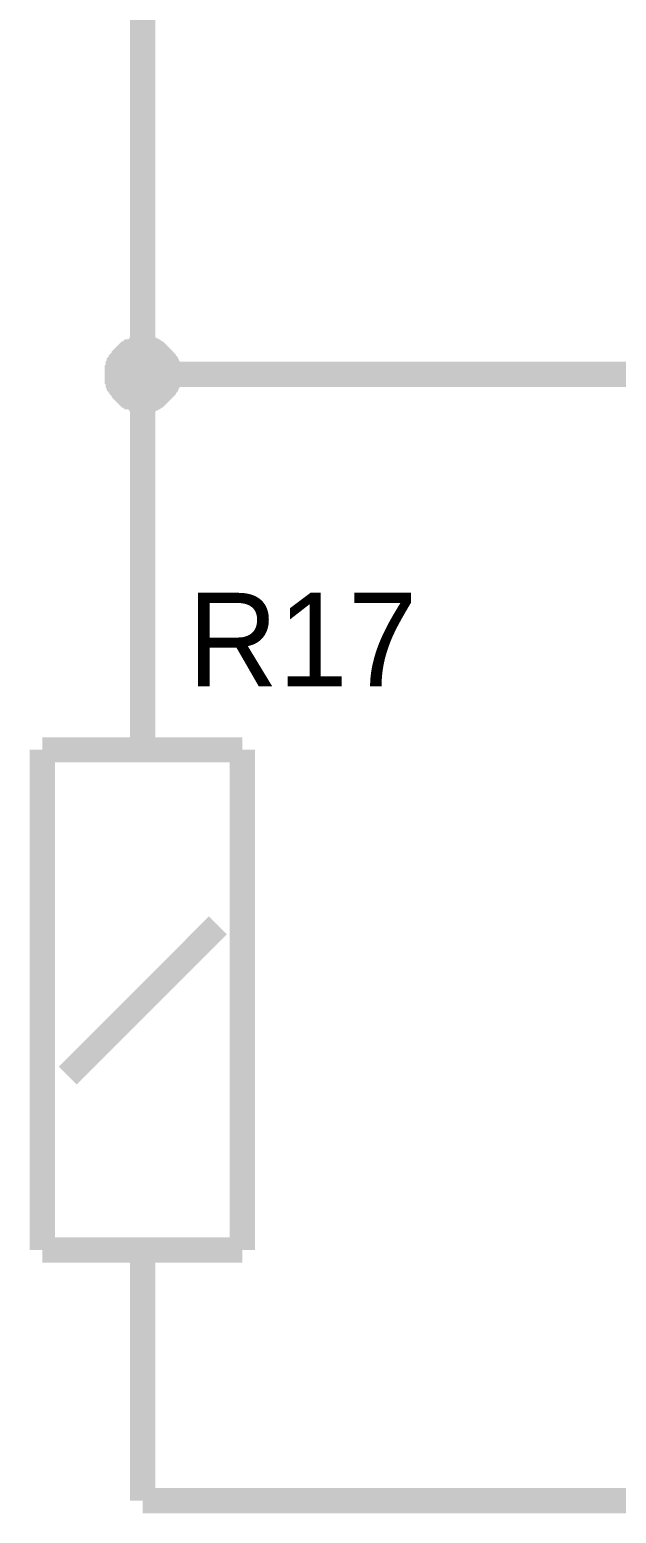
# Model space of a CAD drawing. Header units: millimetres. Extents: x 2.64 to 11.44, y 2.16 to 8.68.
# Drawn here: x 3.799 to 4.073, y 2.215 to 2.908 of the extents above; entities that cross this region are included whole.
import ezdxf

# ---------------------------------------------------------------- set-up
doc = ezdxf.new("R2010")
doc.units = ezdxf.units.MM
doc.header["$MEASUREMENT"] = 0
doc.layers.add('Sheet', color=255, linetype='Continuous')

msp = doc.modelspace()

# ---------------------------------------------------------------- linework, layer by layer
at = {"layer": 'Sheet', "const_width": 0.0118}
for points in [[(3.85164, 2.74656), (3.85164, 3.68182)], [(3.85164, 2.22066), (4.31887, 2.22066), (6.12868, 2.22066), (7.53039, 2.22066), (7.53039, 2.86359)], [(3.83981, 2.74656), (3.83981, 2.74702), (3.83981, 2.74793), (3.83981, 2.74839), (3.84026, 2.74884), (3.84026, 2.7493), (3.84026, 2.75021), (3.84072, 2.75066), (3.84072, 2.75112), (3.84072, 2.75157), (3.84117, 2.75203), (3.84163, 2.75248), (3.84163, 2.75294), (3.84208, 2.75339), (3.84254, 2.75385), (3.84299, 2.75431), (3.84299, 2.75476), (3.84345, 2.75522), (3.8439, 2.75567), (3.84436, 2.75613), (3.84481, 2.75613), (3.84527, 2.75658), (3.84572, 2.75704), (3.84618, 2.75704), (3.84709, 2.75749), (3.84754, 2.75749), (3.848, 2.75795), (3.84845, 2.75795), (3.84936, 2.75795), (3.84982, 2.7584), (3.85027, 2.7584), (3.85118, 2.7584), (3.85164, 2.7584)], [(3.83981, 2.74656), (3.83981, 2.74702), (3.83981, 2.74793), (3.83981, 2.74839), (3.84026, 2.74884), (3.84026, 2.7493), (3.84026, 2.75021), (3.84072, 2.75066), (3.84072, 2.75112), (3.84072, 2.75157), (3.84117, 2.75203), (3.84163, 2.75248), (3.84163, 2.75294), (3.84208, 2.75339), (3.84254, 2.75385), (3.84299, 2.75431), (3.84299, 2.75476), (3.84345, 2.75522), (3.8439, 2.75567), (3.84436, 2.75613), (3.84481, 2.75613), (3.84527, 2.75658), (3.84572, 2.75704), (3.84618, 2.75704), (3.84709, 2.75749), (3.84754, 2.75749), (3.848, 2.75795), (3.84845, 2.75795), (3.84936, 2.75795), (3.84982, 2.7584), (3.85027, 2.7584), (3.85118, 2.7584), (3.85164, 2.7584)], [(3.83981, 2.74656), (3.83981, 2.74702), (3.83981, 2.74793), (3.83981, 2.74839), (3.84026, 2.74884), (3.84026, 2.7493), (3.84026, 2.75021), (3.84072, 2.75066), (3.84072, 2.75112), (3.84072, 2.75157), (3.84117, 2.75203), (3.84163, 2.75248), (3.84163, 2.75294), (3.84208, 2.75339), (3.84254, 2.75385), (3.84299, 2.75431), (3.84299, 2.75476), (3.84345, 2.75522), (3.8439, 2.75567), (3.84436, 2.75613), (3.84481, 2.75613), (3.84527, 2.75658), (3.84572, 2.75704), (3.84618, 2.75704), (3.84709, 2.75749), (3.84754, 2.75749), (3.848, 2.75795), (3.84845, 2.75795), (3.84936, 2.75795), (3.84982, 2.7584), (3.85027, 2.7584), (3.85118, 2.7584), (3.85164, 2.7584)], [(3.83981, 2.74656), (3.83981, 2.74702), (3.83981, 2.74793), (3.83981, 2.74839), (3.84026, 2.74884), (3.84026, 2.7493), (3.84026, 2.75021), (3.84072, 2.75066), (3.84072, 2.75112), (3.84072, 2.75157), (3.84117, 2.75203), (3.84163, 2.75248), (3.84163, 2.75294), (3.84208, 2.75339), (3.84254, 2.75385), (3.84299, 2.75431), (3.84299, 2.75476), (3.84345, 2.75522), (3.8439, 2.75567), (3.84436, 2.75613), (3.84481, 2.75613), (3.84527, 2.75658), (3.84572, 2.75704), (3.84618, 2.75704), (3.84709, 2.75749), (3.84754, 2.75749), (3.848, 2.75795), (3.84845, 2.75795), (3.84936, 2.75795), (3.84982, 2.7584), (3.85027, 2.7584), (3.85118, 2.7584), (3.85164, 2.7584)], [(3.83981, 2.74656), (3.83981, 2.74702), (3.83981, 2.74793), (3.83981, 2.74839), (3.84026, 2.74884), (3.84026, 2.7493), (3.84026, 2.75021), (3.84072, 2.75066), (3.84072, 2.75112), (3.84072, 2.75157), (3.84117, 2.75203), (3.84163, 2.75248), (3.84163, 2.75294), (3.84208, 2.75339), (3.84254, 2.75385), (3.84299, 2.75431), (3.84299, 2.75476), (3.84345, 2.75522), (3.8439, 2.75567), (3.84436, 2.75613), (3.84481, 2.75613), (3.84527, 2.75658), (3.84572, 2.75704), (3.84618, 2.75704), (3.84709, 2.75749), (3.84754, 2.75749), (3.848, 2.75795), (3.84845, 2.75795), (3.84936, 2.75795), (3.84982, 2.7584), (3.85027, 2.7584), (3.85118, 2.7584), (3.85164, 2.7584)], [(3.83981, 2.74656), (3.83981, 2.74702), (3.83981, 2.74793), (3.83981, 2.74839), (3.84026, 2.74884), (3.84026, 2.7493), (3.84026, 2.75021), (3.84072, 2.75066), (3.84072, 2.75112), (3.84072, 2.75157), (3.84117, 2.75203), (3.84163, 2.75248), (3.84163, 2.75294), (3.84208, 2.75339), (3.84254, 2.75385), (3.84299, 2.75431), (3.84299, 2.75476), (3.84345, 2.75522), (3.8439, 2.75567), (3.84436, 2.75613), (3.84481, 2.75613), (3.84527, 2.75658), (3.84572, 2.75704), (3.84618, 2.75704), (3.84709, 2.75749), (3.84754, 2.75749), (3.848, 2.75795), (3.84845, 2.75795), (3.84936, 2.75795), (3.84982, 2.7584), (3.85027, 2.7584), (3.85118, 2.7584), (3.85164, 2.7584)], [(3.83981, 2.74656), (3.83981, 2.74702), (3.83981, 2.74793), (3.83981, 2.74839), (3.84026, 2.74884), (3.84026, 2.7493), (3.84026, 2.75021), (3.84072, 2.75066), (3.84072, 2.75112), (3.84072, 2.75157), (3.84117, 2.75203), (3.84163, 2.75248), (3.84163, 2.75294), (3.84208, 2.75339), (3.84254, 2.75385), (3.84299, 2.75431), (3.84299, 2.75476), (3.84345, 2.75522), (3.8439, 2.75567), (3.84436, 2.75613), (3.84481, 2.75613), (3.84527, 2.75658), (3.84572, 2.75704), (3.84618, 2.75704), (3.84709, 2.75749), (3.84754, 2.75749), (3.848, 2.75795), (3.84845, 2.75795), (3.84936, 2.75795), (3.84982, 2.7584), (3.85027, 2.7584), (3.85118, 2.7584), (3.85164, 2.7584)], [(3.83981, 2.74656), (3.83981, 2.74702), (3.83981, 2.74793), (3.83981, 2.74839), (3.84026, 2.74884), (3.84026, 2.7493), (3.84026, 2.75021), (3.84072, 2.75066), (3.84072, 2.75112), (3.84072, 2.75157), (3.84117, 2.75203), (3.84163, 2.75248), (3.84163, 2.75294), (3.84208, 2.75339), (3.84254, 2.75385), (3.84299, 2.75431), (3.84299, 2.75476), (3.84345, 2.75522), (3.8439, 2.75567), (3.84436, 2.75613), (3.84481, 2.75613), (3.84527, 2.75658), (3.84572, 2.75704), (3.84618, 2.75704), (3.84709, 2.75749), (3.84754, 2.75749), (3.848, 2.75795), (3.84845, 2.75795), (3.84936, 2.75795), (3.84982, 2.7584), (3.85027, 2.7584), (3.85118, 2.7584), (3.85164, 2.7584)], [(3.85164, 2.7584), (3.85164, 2.7584)], [(3.85164, 2.7584), (3.85209, 2.7584), (3.853, 2.7584), (3.85346, 2.7584), (3.85391, 2.75795), (3.85437, 2.75795), (3.85528, 2.75795), (3.85573, 2.75749), (3.85619, 2.75749), (3.85664, 2.75704), (3.8571, 2.75704), (3.85755, 2.75658), (3.85801, 2.75613), (3.85846, 2.75613), (3.85892, 2.75567), (3.85937, 2.75522), (3.85983, 2.75476), (3.86028, 2.75431), (3.86074, 2.75385), (3.86119, 2.75339), (3.86119, 2.75294), (3.86165, 2.75248), (3.8621, 2.75203), (3.8621, 2.75157), (3.86256, 2.75112), (3.86256, 2.75066), (3.86301, 2.75021), (3.86301, 2.7493), (3.86301, 2.74884), (3.86347, 2.74839), (3.86347, 2.74793), (3.86347, 2.74702), (3.86347, 2.74656)], [(3.85164, 2.7584), (3.85164, 2.7584)], [(3.85164, 2.7584), (3.85209, 2.7584), (3.853, 2.7584), (3.85346, 2.7584), (3.85391, 2.75795), (3.85437, 2.75795), (3.85528, 2.75795), (3.85573, 2.75749), (3.85619, 2.75749), (3.85664, 2.75704), (3.8571, 2.75704), (3.85755, 2.75658), (3.85801, 2.75613), (3.85846, 2.75613), (3.85892, 2.75567), (3.85937, 2.75522), (3.85983, 2.75476), (3.86028, 2.75431), (3.86074, 2.75385), (3.86119, 2.75339), (3.86119, 2.75294), (3.86165, 2.75248), (3.8621, 2.75203), (3.8621, 2.75157), (3.86256, 2.75112), (3.86256, 2.75066), (3.86301, 2.75021), (3.86301, 2.7493), (3.86301, 2.74884), (3.86347, 2.74839), (3.86347, 2.74793), (3.86347, 2.74702), (3.86347, 2.74656)], [(3.85164, 2.7584), (3.85164, 2.7584)], [(3.85164, 2.7584), (3.85209, 2.7584), (3.853, 2.7584), (3.85346, 2.7584), (3.85391, 2.75795), (3.85437, 2.75795), (3.85528, 2.75795), (3.85573, 2.75749), (3.85619, 2.75749), (3.85664, 2.75704), (3.8571, 2.75704), (3.85755, 2.75658), (3.85801, 2.75613), (3.85846, 2.75613), (3.85892, 2.75567), (3.85937, 2.75522), (3.85983, 2.75476), (3.86028, 2.75431), (3.86074, 2.75385), (3.86119, 2.75339), (3.86119, 2.75294), (3.86165, 2.75248), (3.8621, 2.75203), (3.8621, 2.75157), (3.86256, 2.75112), (3.86256, 2.75066), (3.86301, 2.75021), (3.86301, 2.7493), (3.86301, 2.74884), (3.86347, 2.74839), (3.86347, 2.74793), (3.86347, 2.74702), (3.86347, 2.74656)], [(3.85164, 2.7584), (3.85164, 2.7584)], [(3.85164, 2.7584), (3.85209, 2.7584), (3.853, 2.7584), (3.85346, 2.7584), (3.85391, 2.75795), (3.85437, 2.75795), (3.85528, 2.75795), (3.85573, 2.75749), (3.85619, 2.75749), (3.85664, 2.75704), (3.8571, 2.75704), (3.85755, 2.75658), (3.85801, 2.75613), (3.85846, 2.75613), (3.85892, 2.75567), (3.85937, 2.75522), (3.85983, 2.75476), (3.86028, 2.75431), (3.86074, 2.75385), (3.86119, 2.75339), (3.86119, 2.75294), (3.86165, 2.75248), (3.8621, 2.75203), (3.8621, 2.75157), (3.86256, 2.75112), (3.86256, 2.75066), (3.86301, 2.75021), (3.86301, 2.7493), (3.86301, 2.74884), (3.86347, 2.74839), (3.86347, 2.74793), (3.86347, 2.74702), (3.86347, 2.74656)], [(3.85164, 2.7584), (3.85164, 2.7584)], [(3.85164, 2.7584), (3.85209, 2.7584), (3.853, 2.7584), (3.85346, 2.7584), (3.85391, 2.75795), (3.85437, 2.75795), (3.85528, 2.75795), (3.85573, 2.75749), (3.85619, 2.75749), (3.85664, 2.75704), (3.8571, 2.75704), (3.85755, 2.75658), (3.85801, 2.75613), (3.85846, 2.75613), (3.85892, 2.75567), (3.85937, 2.75522), (3.85983, 2.75476), (3.86028, 2.75431), (3.86074, 2.75385), (3.86119, 2.75339), (3.86119, 2.75294), (3.86165, 2.75248), (3.8621, 2.75203), (3.8621, 2.75157), (3.86256, 2.75112), (3.86256, 2.75066), (3.86301, 2.75021), (3.86301, 2.7493), (3.86301, 2.74884), (3.86347, 2.74839), (3.86347, 2.74793), (3.86347, 2.74702), (3.86347, 2.74656)], [(3.85164, 2.7584), (3.85164, 2.7584)], [(3.85164, 2.7584), (3.85209, 2.7584), (3.853, 2.7584), (3.85346, 2.7584), (3.85391, 2.75795), (3.85437, 2.75795), (3.85528, 2.75795), (3.85573, 2.75749), (3.85619, 2.75749), (3.85664, 2.75704), (3.8571, 2.75704), (3.85755, 2.75658), (3.85801, 2.75613), (3.85846, 2.75613), (3.85892, 2.75567), (3.85937, 2.75522), (3.85983, 2.75476), (3.86028, 2.75431), (3.86074, 2.75385), (3.86119, 2.75339), (3.86119, 2.75294), (3.86165, 2.75248), (3.8621, 2.75203), (3.8621, 2.75157), (3.86256, 2.75112), (3.86256, 2.75066), (3.86301, 2.75021), (3.86301, 2.7493), (3.86301, 2.74884), (3.86347, 2.74839), (3.86347, 2.74793), (3.86347, 2.74702), (3.86347, 2.74656)], [(3.85164, 2.7584), (3.85164, 2.7584)], [(3.85164, 2.7584), (3.85209, 2.7584), (3.853, 2.7584), (3.85346, 2.7584), (3.85391, 2.75795), (3.85437, 2.75795), (3.85528, 2.75795), (3.85573, 2.75749), (3.85619, 2.75749), (3.85664, 2.75704), (3.8571, 2.75704), (3.85755, 2.75658), (3.85801, 2.75613), (3.85846, 2.75613), (3.85892, 2.75567), (3.85937, 2.75522), (3.85983, 2.75476), (3.86028, 2.75431), (3.86074, 2.75385), (3.86119, 2.75339), (3.86119, 2.75294), (3.86165, 2.75248), (3.8621, 2.75203), (3.8621, 2.75157), (3.86256, 2.75112), (3.86256, 2.75066), (3.86301, 2.75021), (3.86301, 2.7493), (3.86301, 2.74884), (3.86347, 2.74839), (3.86347, 2.74793), (3.86347, 2.74702), (3.86347, 2.74656)], [(3.85164, 2.7584), (3.85164, 2.7584)], [(3.85164, 2.7584), (3.85209, 2.7584), (3.853, 2.7584), (3.85346, 2.7584), (3.85391, 2.75795), (3.85437, 2.75795), (3.85528, 2.75795), (3.85573, 2.75749), (3.85619, 2.75749), (3.85664, 2.75704), (3.8571, 2.75704), (3.85755, 2.75658), (3.85801, 2.75613), (3.85846, 2.75613), (3.85892, 2.75567), (3.85937, 2.75522), (3.85983, 2.75476), (3.86028, 2.75431), (3.86074, 2.75385), (3.86119, 2.75339), (3.86119, 2.75294), (3.86165, 2.75248), (3.8621, 2.75203), (3.8621, 2.75157), (3.86256, 2.75112), (3.86256, 2.75066), (3.86301, 2.75021), (3.86301, 2.7493), (3.86301, 2.74884), (3.86347, 2.74839), (3.86347, 2.74793), (3.86347, 2.74702), (3.86347, 2.74656)], [(3.85164, 2.73473), (3.85118, 2.73473), (3.85027, 2.73473), (3.84982, 2.73473), (3.84936, 2.73518), (3.84845, 2.73518), (3.848, 2.73518), (3.84754, 2.73564), (3.84709, 2.73564), (3.84618, 2.73609), (3.84572, 2.73609), (3.84527, 2.73655), (3.84481, 2.737), (3.84436, 2.737), (3.8439, 2.73746), (3.84345, 2.73791), (3.84299, 2.73837), (3.84299, 2.73882), (3.84254, 2.73928), (3.84208, 2.73973), (3.84163, 2.74019), (3.84163, 2.74065), (3.84117, 2.7411), (3.84072, 2.74156), (3.84072, 2.74201), (3.84072, 2.74247), (3.84026, 2.74292), (3.84026, 2.74383), (3.84026, 2.74429), (3.83981, 2.74474), (3.83981, 2.7452), (3.83981, 2.74611), (3.83981, 2.74656)], [(3.83981, 2.74656), (3.83981, 2.74656)], [(3.85164, 2.73473), (3.85118, 2.73473), (3.85027, 2.73473), (3.84982, 2.73473), (3.84936, 2.73518), (3.84845, 2.73518), (3.848, 2.73518), (3.84754, 2.73564), (3.84709, 2.73564), (3.84618, 2.73609), (3.84572, 2.73609), (3.84527, 2.73655), (3.84481, 2.737), (3.84436, 2.737), (3.8439, 2.73746), (3.84345, 2.73791), (3.84299, 2.73837), (3.84299, 2.73882), (3.84254, 2.73928), (3.84208, 2.73973), (3.84163, 2.74019), (3.84163, 2.74065), (3.84117, 2.7411), (3.84072, 2.74156), (3.84072, 2.74201), (3.84072, 2.74247), (3.84026, 2.74292), (3.84026, 2.74383), (3.84026, 2.74429), (3.83981, 2.74474), (3.83981, 2.7452), (3.83981, 2.74611), (3.83981, 2.74656)], [(3.83981, 2.74656), (3.83981, 2.74656)], [(3.85164, 2.73473), (3.85118, 2.73473), (3.85027, 2.73473), (3.84982, 2.73473), (3.84936, 2.73518), (3.84845, 2.73518), (3.848, 2.73518), (3.84754, 2.73564), (3.84709, 2.73564), (3.84618, 2.73609), (3.84572, 2.73609), (3.84527, 2.73655), (3.84481, 2.737), (3.84436, 2.737), (3.8439, 2.73746), (3.84345, 2.73791), (3.84299, 2.73837), (3.84299, 2.73882), (3.84254, 2.73928), (3.84208, 2.73973), (3.84163, 2.74019), (3.84163, 2.74065), (3.84117, 2.7411), (3.84072, 2.74156), (3.84072, 2.74201), (3.84072, 2.74247), (3.84026, 2.74292), (3.84026, 2.74383), (3.84026, 2.74429), (3.83981, 2.74474), (3.83981, 2.7452), (3.83981, 2.74611), (3.83981, 2.74656)], [(3.83981, 2.74656), (3.83981, 2.74656)], [(3.85164, 2.73473), (3.85118, 2.73473), (3.85027, 2.73473), (3.84982, 2.73473), (3.84936, 2.73518), (3.84845, 2.73518), (3.848, 2.73518), (3.84754, 2.73564), (3.84709, 2.73564), (3.84618, 2.73609), (3.84572, 2.73609), (3.84527, 2.73655), (3.84481, 2.737), (3.84436, 2.737), (3.8439, 2.73746), (3.84345, 2.73791), (3.84299, 2.73837), (3.84299, 2.73882), (3.84254, 2.73928), (3.84208, 2.73973), (3.84163, 2.74019), (3.84163, 2.74065), (3.84117, 2.7411), (3.84072, 2.74156), (3.84072, 2.74201), (3.84072, 2.74247), (3.84026, 2.74292), (3.84026, 2.74383), (3.84026, 2.74429), (3.83981, 2.74474), (3.83981, 2.7452), (3.83981, 2.74611), (3.83981, 2.74656)], [(3.83981, 2.74656), (3.83981, 2.74656)], [(3.85164, 2.73473), (3.85118, 2.73473), (3.85027, 2.73473), (3.84982, 2.73473), (3.84936, 2.73518), (3.84845, 2.73518), (3.848, 2.73518), (3.84754, 2.73564), (3.84709, 2.73564), (3.84618, 2.73609), (3.84572, 2.73609), (3.84527, 2.73655), (3.84481, 2.737), (3.84436, 2.737), (3.8439, 2.73746), (3.84345, 2.73791), (3.84299, 2.73837), (3.84299, 2.73882), (3.84254, 2.73928), (3.84208, 2.73973), (3.84163, 2.74019), (3.84163, 2.74065), (3.84117, 2.7411), (3.84072, 2.74156), (3.84072, 2.74201), (3.84072, 2.74247), (3.84026, 2.74292), (3.84026, 2.74383), (3.84026, 2.74429), (3.83981, 2.74474), (3.83981, 2.7452), (3.83981, 2.74611), (3.83981, 2.74656)], [(3.83981, 2.74656), (3.83981, 2.74656)], [(3.85164, 2.73473), (3.85118, 2.73473), (3.85027, 2.73473), (3.84982, 2.73473), (3.84936, 2.73518), (3.84845, 2.73518), (3.848, 2.73518), (3.84754, 2.73564), (3.84709, 2.73564), (3.84618, 2.73609), (3.84572, 2.73609), (3.84527, 2.73655), (3.84481, 2.737), (3.84436, 2.737), (3.8439, 2.73746), (3.84345, 2.73791), (3.84299, 2.73837), (3.84299, 2.73882), (3.84254, 2.73928), (3.84208, 2.73973), (3.84163, 2.74019), (3.84163, 2.74065), (3.84117, 2.7411), (3.84072, 2.74156), (3.84072, 2.74201), (3.84072, 2.74247), (3.84026, 2.74292), (3.84026, 2.74383), (3.84026, 2.74429), (3.83981, 2.74474), (3.83981, 2.7452), (3.83981, 2.74611), (3.83981, 2.74656)], [(3.83981, 2.74656), (3.83981, 2.74656)], [(3.85164, 2.73473), (3.85118, 2.73473), (3.85027, 2.73473), (3.84982, 2.73473), (3.84936, 2.73518), (3.84845, 2.73518), (3.848, 2.73518), (3.84754, 2.73564), (3.84709, 2.73564), (3.84618, 2.73609), (3.84572, 2.73609), (3.84527, 2.73655), (3.84481, 2.737), (3.84436, 2.737), (3.8439, 2.73746), (3.84345, 2.73791), (3.84299, 2.73837), (3.84299, 2.73882), (3.84254, 2.73928), (3.84208, 2.73973), (3.84163, 2.74019), (3.84163, 2.74065), (3.84117, 2.7411), (3.84072, 2.74156), (3.84072, 2.74201), (3.84072, 2.74247), (3.84026, 2.74292), (3.84026, 2.74383), (3.84026, 2.74429), (3.83981, 2.74474), (3.83981, 2.7452), (3.83981, 2.74611), (3.83981, 2.74656)], [(3.83981, 2.74656), (3.83981, 2.74656)], [(3.85164, 2.73473), (3.85118, 2.73473), (3.85027, 2.73473), (3.84982, 2.73473), (3.84936, 2.73518), (3.84845, 2.73518), (3.848, 2.73518), (3.84754, 2.73564), (3.84709, 2.73564), (3.84618, 2.73609), (3.84572, 2.73609), (3.84527, 2.73655), (3.84481, 2.737), (3.84436, 2.737), (3.8439, 2.73746), (3.84345, 2.73791), (3.84299, 2.73837), (3.84299, 2.73882), (3.84254, 2.73928), (3.84208, 2.73973), (3.84163, 2.74019), (3.84163, 2.74065), (3.84117, 2.7411), (3.84072, 2.74156), (3.84072, 2.74201), (3.84072, 2.74247), (3.84026, 2.74292), (3.84026, 2.74383), (3.84026, 2.74429), (3.83981, 2.74474), (3.83981, 2.7452), (3.83981, 2.74611), (3.83981, 2.74656)], [(3.83981, 2.74656), (3.83981, 2.74656)], [(3.85164, 2.68828), (3.85164, 2.74656), (5.0195, 2.74656)], [(3.86347, 2.74656), (3.86347, 2.74611), (3.86347, 2.7452), (3.86347, 2.74474), (3.86301, 2.74429), (3.86301, 2.74383), (3.86301, 2.74292), (3.86256, 2.74247), (3.86256, 2.74201), (3.8621, 2.74156), (3.8621, 2.7411), (3.86165, 2.74065), (3.86119, 2.74019), (3.86119, 2.73973), (3.86074, 2.73928), (3.86028, 2.73882), (3.85983, 2.73837), (3.85937, 2.73791), (3.85892, 2.73746), (3.85846, 2.737), (3.85801, 2.737), (3.85755, 2.73655), (3.8571, 2.73609), (3.85664, 2.73609), (3.85619, 2.73564), (3.85573, 2.73564), (3.85528, 2.73518), (3.85437, 2.73518), (3.85391, 2.73518), (3.85346, 2.73473), (3.853, 2.73473), (3.85209, 2.73473), (3.85164, 2.73473)], [(3.86347, 2.74656), (3.86347, 2.74611), (3.86347, 2.7452), (3.86347, 2.74474), (3.86301, 2.74429), (3.86301, 2.74383), (3.86301, 2.74292), (3.86256, 2.74247), (3.86256, 2.74201), (3.8621, 2.74156), (3.8621, 2.7411), (3.86165, 2.74065), (3.86119, 2.74019), (3.86119, 2.73973), (3.86074, 2.73928), (3.86028, 2.73882), (3.85983, 2.73837), (3.85937, 2.73791), (3.85892, 2.73746), (3.85846, 2.737), (3.85801, 2.737), (3.85755, 2.73655), (3.8571, 2.73609), (3.85664, 2.73609), (3.85619, 2.73564), (3.85573, 2.73564), (3.85528, 2.73518), (3.85437, 2.73518), (3.85391, 2.73518), (3.85346, 2.73473), (3.853, 2.73473), (3.85209, 2.73473), (3.85164, 2.73473)], [(3.86347, 2.74656), (3.86347, 2.74611), (3.86347, 2.7452), (3.86347, 2.74474), (3.86301, 2.74429), (3.86301, 2.74383), (3.86301, 2.74292), (3.86256, 2.74247), (3.86256, 2.74201), (3.8621, 2.74156), (3.8621, 2.7411), (3.86165, 2.74065), (3.86119, 2.74019), (3.86119, 2.73973), (3.86074, 2.73928), (3.86028, 2.73882), (3.85983, 2.73837), (3.85937, 2.73791), (3.85892, 2.73746), (3.85846, 2.737), (3.85801, 2.737), (3.85755, 2.73655), (3.8571, 2.73609), (3.85664, 2.73609), (3.85619, 2.73564), (3.85573, 2.73564), (3.85528, 2.73518), (3.85437, 2.73518), (3.85391, 2.73518), (3.85346, 2.73473), (3.853, 2.73473), (3.85209, 2.73473), (3.85164, 2.73473)], [(3.86347, 2.74656), (3.86347, 2.74611), (3.86347, 2.7452), (3.86347, 2.74474), (3.86301, 2.74429), (3.86301, 2.74383), (3.86301, 2.74292), (3.86256, 2.74247), (3.86256, 2.74201), (3.8621, 2.74156), (3.8621, 2.7411), (3.86165, 2.74065), (3.86119, 2.74019), (3.86119, 2.73973), (3.86074, 2.73928), (3.86028, 2.73882), (3.85983, 2.73837), (3.85937, 2.73791), (3.85892, 2.73746), (3.85846, 2.737), (3.85801, 2.737), (3.85755, 2.73655), (3.8571, 2.73609), (3.85664, 2.73609), (3.85619, 2.73564), (3.85573, 2.73564), (3.85528, 2.73518), (3.85437, 2.73518), (3.85391, 2.73518), (3.85346, 2.73473), (3.853, 2.73473), (3.85209, 2.73473), (3.85164, 2.73473)], [(3.86347, 2.74656), (3.86347, 2.74611), (3.86347, 2.7452), (3.86347, 2.74474), (3.86301, 2.74429), (3.86301, 2.74383), (3.86301, 2.74292), (3.86256, 2.74247), (3.86256, 2.74201), (3.8621, 2.74156), (3.8621, 2.7411), (3.86165, 2.74065), (3.86119, 2.74019), (3.86119, 2.73973), (3.86074, 2.73928), (3.86028, 2.73882), (3.85983, 2.73837), (3.85937, 2.73791), (3.85892, 2.73746), (3.85846, 2.737), (3.85801, 2.737), (3.85755, 2.73655), (3.8571, 2.73609), (3.85664, 2.73609), (3.85619, 2.73564), (3.85573, 2.73564), (3.85528, 2.73518), (3.85437, 2.73518), (3.85391, 2.73518), (3.85346, 2.73473), (3.853, 2.73473), (3.85209, 2.73473), (3.85164, 2.73473)], [(3.86347, 2.74656), (3.86347, 2.74611), (3.86347, 2.7452), (3.86347, 2.74474), (3.86301, 2.74429), (3.86301, 2.74383), (3.86301, 2.74292), (3.86256, 2.74247), (3.86256, 2.74201), (3.8621, 2.74156), (3.8621, 2.7411), (3.86165, 2.74065), (3.86119, 2.74019), (3.86119, 2.73973), (3.86074, 2.73928), (3.86028, 2.73882), (3.85983, 2.73837), (3.85937, 2.73791), (3.85892, 2.73746), (3.85846, 2.737), (3.85801, 2.737), (3.85755, 2.73655), (3.8571, 2.73609), (3.85664, 2.73609), (3.85619, 2.73564), (3.85573, 2.73564), (3.85528, 2.73518), (3.85437, 2.73518), (3.85391, 2.73518), (3.85346, 2.73473), (3.853, 2.73473), (3.85209, 2.73473), (3.85164, 2.73473)], [(3.86347, 2.74656), (3.86347, 2.74611), (3.86347, 2.7452), (3.86347, 2.74474), (3.86301, 2.74429), (3.86301, 2.74383), (3.86301, 2.74292), (3.86256, 2.74247), (3.86256, 2.74201), (3.8621, 2.74156), (3.8621, 2.7411), (3.86165, 2.74065), (3.86119, 2.74019), (3.86119, 2.73973), (3.86074, 2.73928), (3.86028, 2.73882), (3.85983, 2.73837), (3.85937, 2.73791), (3.85892, 2.73746), (3.85846, 2.737), (3.85801, 2.737), (3.85755, 2.73655), (3.8571, 2.73609), (3.85664, 2.73609), (3.85619, 2.73564), (3.85573, 2.73564), (3.85528, 2.73518), (3.85437, 2.73518), (3.85391, 2.73518), (3.85346, 2.73473), (3.853, 2.73473), (3.85209, 2.73473), (3.85164, 2.73473)], [(3.86347, 2.74656), (3.86347, 2.74611), (3.86347, 2.7452), (3.86347, 2.74474), (3.86301, 2.74429), (3.86301, 2.74383), (3.86301, 2.74292), (3.86256, 2.74247), (3.86256, 2.74201), (3.8621, 2.74156), (3.8621, 2.7411), (3.86165, 2.74065), (3.86119, 2.74019), (3.86119, 2.73973), (3.86074, 2.73928), (3.86028, 2.73882), (3.85983, 2.73837), (3.85937, 2.73791), (3.85892, 2.73746), (3.85846, 2.737), (3.85801, 2.737), (3.85755, 2.73655), (3.8571, 2.73609), (3.85664, 2.73609), (3.85619, 2.73564), (3.85573, 2.73564), (3.85528, 2.73518), (3.85437, 2.73518), (3.85391, 2.73518), (3.85346, 2.73473), (3.853, 2.73473), (3.85209, 2.73473), (3.85164, 2.73473)], [(3.86347, 2.74656), (3.86347, 2.74656), (3.86347, 2.74656), (3.86347, 2.74656), (3.86347, 2.74656), (3.86347, 2.74656), (3.86347, 2.74656), (3.86347, 2.74656), (3.86347, 2.74656), (3.86347, 2.74656), (3.86347, 2.74656), (3.86347, 2.74656), (3.86347, 2.74656), (3.86347, 2.74656), (3.86347, 2.74656), (3.86347, 2.74656), (3.86347, 2.74656), (3.86347, 2.74656), (3.86347, 2.74656), (3.86347, 2.74656), (3.86347, 2.74656), (3.86347, 2.74656), (3.86347, 2.74656), (3.86347, 2.74656), (3.86347, 2.74656), (3.86347, 2.74656), (3.86347, 2.74656), (3.86347, 2.74656), (3.86347, 2.74656), (3.86347, 2.74656), (3.86347, 2.74656), (3.86347, 2.74656), (3.86347, 2.74656)], [(3.86347, 2.74656), (3.86347, 2.74656)], [(3.86347, 2.74656), (3.86347, 2.74656), (3.86347, 2.74656), (3.86347, 2.74656), (3.86347, 2.74656), (3.86347, 2.74656), (3.86347, 2.74656), (3.86347, 2.74656), (3.86347, 2.74656), (3.86347, 2.74656), (3.86347, 2.74656), (3.86347, 2.74656), (3.86347, 2.74656), (3.86347, 2.74656), (3.86347, 2.74656), (3.86347, 2.74656), (3.86347, 2.74656), (3.86347, 2.74656), (3.86347, 2.74656), (3.86347, 2.74656), (3.86347, 2.74656), (3.86347, 2.74656), (3.86347, 2.74656), (3.86347, 2.74656), (3.86347, 2.74656), (3.86347, 2.74656), (3.86347, 2.74656), (3.86347, 2.74656), (3.86347, 2.74656), (3.86347, 2.74656), (3.86347, 2.74656), (3.86347, 2.74656), (3.86347, 2.74656)], [(3.86347, 2.74656), (3.86347, 2.74656)], [(3.86347, 2.74656), (3.86347, 2.74656), (3.86347, 2.74656), (3.86347, 2.74656), (3.86347, 2.74656), (3.86347, 2.74656), (3.86347, 2.74656), (3.86347, 2.74656), (3.86347, 2.74656), (3.86347, 2.74656), (3.86347, 2.74656), (3.86347, 2.74656), (3.86347, 2.74656), (3.86347, 2.74656), (3.86347, 2.74656), (3.86347, 2.74656), (3.86347, 2.74656), (3.86347, 2.74656), (3.86347, 2.74656), (3.86347, 2.74656), (3.86347, 2.74656), (3.86347, 2.74656), (3.86347, 2.74656), (3.86347, 2.74656), (3.86347, 2.74656), (3.86347, 2.74656), (3.86347, 2.74656), (3.86347, 2.74656), (3.86347, 2.74656), (3.86347, 2.74656), (3.86347, 2.74656), (3.86347, 2.74656), (3.86347, 2.74656)], [(3.86347, 2.74656), (3.86347, 2.74656)], [(3.86347, 2.74656), (3.86347, 2.74656), (3.86347, 2.74656), (3.86347, 2.74656), (3.86347, 2.74656), (3.86347, 2.74656), (3.86347, 2.74656), (3.86347, 2.74656), (3.86347, 2.74656), (3.86347, 2.74656), (3.86347, 2.74656), (3.86347, 2.74656), (3.86347, 2.74656), (3.86347, 2.74656), (3.86347, 2.74656), (3.86347, 2.74656), (3.86347, 2.74656), (3.86347, 2.74656), (3.86347, 2.74656), (3.86347, 2.74656), (3.86347, 2.74656), (3.86347, 2.74656), (3.86347, 2.74656), (3.86347, 2.74656), (3.86347, 2.74656), (3.86347, 2.74656), (3.86347, 2.74656), (3.86347, 2.74656), (3.86347, 2.74656), (3.86347, 2.74656), (3.86347, 2.74656), (3.86347, 2.74656), (3.86347, 2.74656)], [(3.86347, 2.74656), (3.86347, 2.74656)], [(3.86347, 2.74656), (3.86347, 2.74656), (3.86347, 2.74656), (3.86347, 2.74656), (3.86347, 2.74656), (3.86347, 2.74656), (3.86347, 2.74656), (3.86347, 2.74656), (3.86347, 2.74656), (3.86347, 2.74656), (3.86347, 2.74656), (3.86347, 2.74656), (3.86347, 2.74656), (3.86347, 2.74656), (3.86347, 2.74656), (3.86347, 2.74656), (3.86347, 2.74656), (3.86347, 2.74656), (3.86347, 2.74656), (3.86347, 2.74656), (3.86347, 2.74656), (3.86347, 2.74656), (3.86347, 2.74656), (3.86347, 2.74656), (3.86347, 2.74656), (3.86347, 2.74656), (3.86347, 2.74656), (3.86347, 2.74656), (3.86347, 2.74656), (3.86347, 2.74656), (3.86347, 2.74656), (3.86347, 2.74656), (3.86347, 2.74656)], [(3.86347, 2.74656), (3.86347, 2.74656)], [(3.86347, 2.74656), (3.86347, 2.74656), (3.86347, 2.74656), (3.86347, 2.74656), (3.86347, 2.74656), (3.86347, 2.74656), (3.86347, 2.74656), (3.86347, 2.74656), (3.86347, 2.74656), (3.86347, 2.74656), (3.86347, 2.74656), (3.86347, 2.74656), (3.86347, 2.74656), (3.86347, 2.74656), (3.86347, 2.74656), (3.86347, 2.74656), (3.86347, 2.74656), (3.86347, 2.74656), (3.86347, 2.74656), (3.86347, 2.74656), (3.86347, 2.74656), (3.86347, 2.74656), (3.86347, 2.74656), (3.86347, 2.74656), (3.86347, 2.74656), (3.86347, 2.74656), (3.86347, 2.74656), (3.86347, 2.74656), (3.86347, 2.74656), (3.86347, 2.74656), (3.86347, 2.74656), (3.86347, 2.74656), (3.86347, 2.74656)], [(3.86347, 2.74656), (3.86347, 2.74656)], [(3.86347, 2.74656), (3.86347, 2.74656), (3.86347, 2.74656), (3.86347, 2.74656), (3.86347, 2.74656), (3.86347, 2.74656), (3.86347, 2.74656), (3.86347, 2.74656), (3.86347, 2.74656), (3.86347, 2.74656), (3.86347, 2.74656), (3.86347, 2.74656), (3.86347, 2.74656), (3.86347, 2.74656), (3.86347, 2.74656), (3.86347, 2.74656), (3.86347, 2.74656), (3.86347, 2.74656), (3.86347, 2.74656), (3.86347, 2.74656), (3.86347, 2.74656), (3.86347, 2.74656), (3.86347, 2.74656), (3.86347, 2.74656), (3.86347, 2.74656), (3.86347, 2.74656), (3.86347, 2.74656), (3.86347, 2.74656), (3.86347, 2.74656), (3.86347, 2.74656), (3.86347, 2.74656), (3.86347, 2.74656), (3.86347, 2.74656)], [(3.86347, 2.74656), (3.86347, 2.74656)], [(3.86347, 2.74656), (3.86347, 2.74656), (3.86347, 2.74656), (3.86347, 2.74656), (3.86347, 2.74656), (3.86347, 2.74656), (3.86347, 2.74656), (3.86347, 2.74656), (3.86347, 2.74656), (3.86347, 2.74656), (3.86347, 2.74656), (3.86347, 2.74656), (3.86347, 2.74656), (3.86347, 2.74656), (3.86347, 2.74656), (3.86347, 2.74656), (3.86347, 2.74656), (3.86347, 2.74656), (3.86347, 2.74656), (3.86347, 2.74656), (3.86347, 2.74656), (3.86347, 2.74656), (3.86347, 2.74656), (3.86347, 2.74656), (3.86347, 2.74656), (3.86347, 2.74656), (3.86347, 2.74656), (3.86347, 2.74656), (3.86347, 2.74656), (3.86347, 2.74656), (3.86347, 2.74656), (3.86347, 2.74656), (3.86347, 2.74656)], [(3.86347, 2.74656), (3.86347, 2.74656)], [(3.85164, 2.57126), (3.85164, 2.68828)], [(3.80478, 2.57126), (3.80478, 2.33768)], [(3.89804, 2.57126), (3.80478, 2.57126)], [(3.89804, 2.33768), (3.89804, 2.57126)], [(3.81661, 2.41918), (3.88667, 2.4893)], [(3.80478, 2.33768), (3.89804, 2.33768)], [(3.85164, 2.33768), (3.85164, 2.22066)]]:
    msp.add_lwpolyline(points, dxfattribs=at)

# ---------------------------------------------------------------- texts
at = {"layer": 'Sheet'}
msp.add_text('R17', height=0.043712, dxfattribs=at).set_placement((3.87256, 2.60086))

doc.saveas('drawing.dxf')
